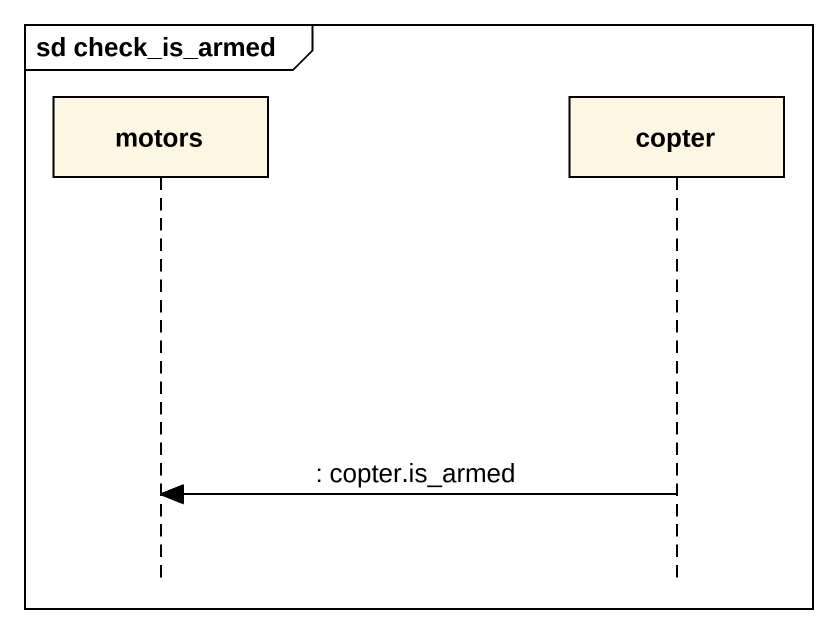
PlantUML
@startuml
mainframe sd check_is_armed
hide footbox
participant motors
participant copter

copter -> motors : : copter.is_armed
@enduml
